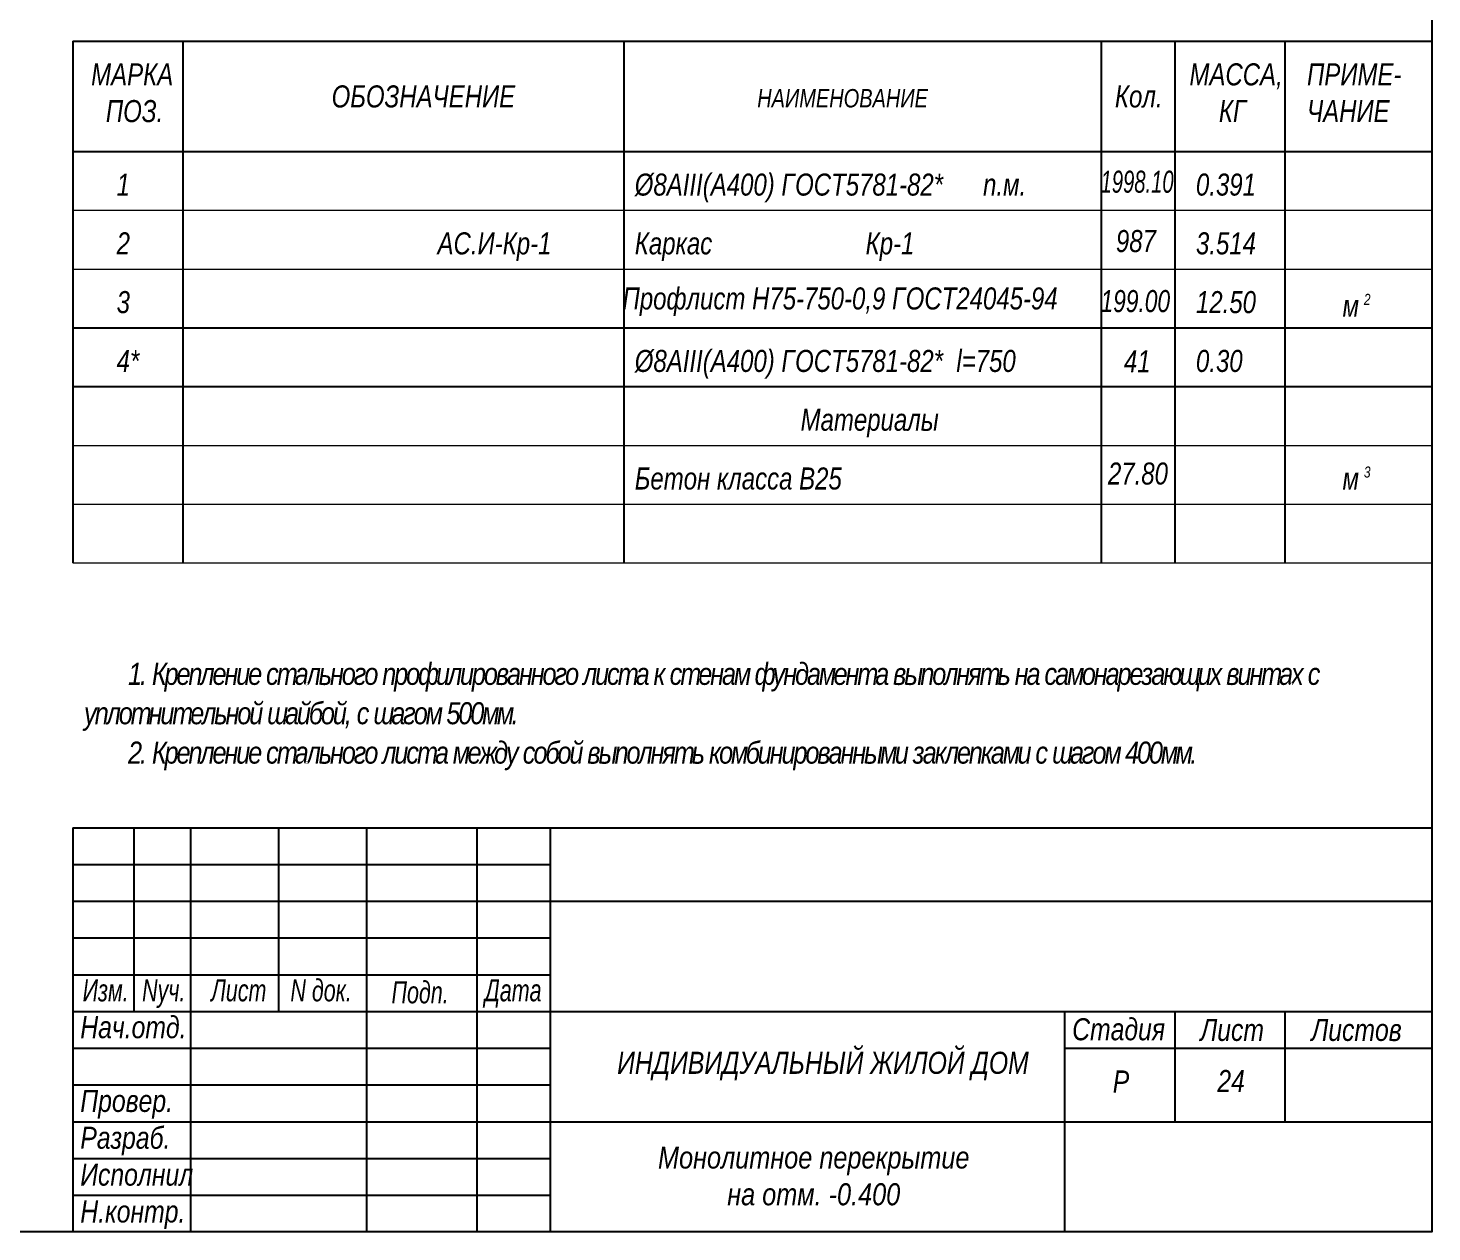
# Model space of a CAD drawing. Header units: millimetres. Extents: x 1582001 to 3303937, y 226471 to 491235.
# Drawn here: x 1604392 to 1623501, y 291755 to 308138 of the extents above; entities that cross this region are included whole.
import ezdxf

# ---------------------------------------------------------------- set-up
doc = ezdxf.new("R2010")
doc.units = ezdxf.units.MM
doc.layers.add('Spezifikazia', color=250, linetype='Continuous')
doc.layers.add('Формуляр', color=138, linetype='Continuous')
doc.layers.add('Текст', color=202, linetype='Continuous', lineweight=15)
doc.styles.add('STYLE1', font='ARIALNI.TTF', dxfattribs={"height": 300})

msp = doc.modelspace()

# ---------------------------------------------------------------- linework, layer by layer
at = {"layer": 'Spezifikazia', "ltscale": 500}
for p, q in [((1605000.8, 307958.7), (1605000.8, 300858.7)), ((1605000.8, 307958.7), (1623500.8, 307958.7)), ((1606500.8, 307958.7), (1606500.8, 300858.7)), ((1612500.8, 307958.7), (1612500.8, 300858.7)), ((1619000.8, 307958.7), (1619000.8, 300858.7)), ((1620000.8, 307958.7), (1620000.8, 300858.7)), ((1621500.8, 307958.7), (1621500.8, 300858.7)), ((1623500.8, 307958.7), (1623500.8, 300858.7)), ((1605000.8, 306458.7), (1623500.8, 306458.7))]:
    msp.add_line(p, q, dxfattribs=at)
at = {"layer": 'Spezifikazia', "lineweight": 18, "ltscale": 500}
for p, q in [((1605000.8, 305658.7), (1623500.8, 305658.7)), ((1605000.8, 304858.7), (1623500.8, 304858.7)), ((1605000.8, 302458.7), (1623500.8, 302458.7)), ((1605000.8, 301658.7), (1623500.8, 301658.7)), ((1605000.8, 300858.7), (1623500.8, 300858.7))]:
    msp.add_line(p, q, dxfattribs=at)
at = {"layer": 'Spezifikazia'}
for p, q in [((1605000.8, 304058.7), (1623500.8, 304058.7)), ((1605000.8, 303258.7), (1623500.8, 303258.7))]:
    msp.add_line(p, q, dxfattribs=at)
at = {"layer": 'Формуляр', "color": 0}
for p, q in [((1605000.8, 297255.1), (1605000.8, 291755.1)), ((1605000.8, 297255.1), (1623500.8, 297255.1)), ((1605832.7, 297255.1), (1605832.7, 294755.1)), ((1606600.8, 297255.1), (1606600.8, 291755.1)), ((1607800.8, 297255.1), (1607800.8, 294755.1)), ((1609000.8, 297255.1), (1609000.8, 291755.1)), ((1610500.8, 297255.1), (1610500.8, 291755.1)), ((1611500.8, 297255.1), (1611500.8, 291755.1)), ((1605000.8, 296755.1), (1611500.8, 296755.1)), ((1605000.8, 296255.1), (1623500.8, 296255.1)), ((1605000.8, 295755.1), (1611500.8, 295755.1)), ((1605000.8, 295255.1), (1611500.8, 295255.1)), ((1605000.8, 294755.1), (1623500.8, 294755.1)), ((1618500.8, 294755.1), (1618500.8, 291755.1)), ((1620000.8, 294755.1), (1620000.8, 293255.1)), ((1621500.8, 294755.1), (1621500.8, 293255.1)), ((1605000.8, 294255.1), (1611500.8, 294255.1)), ((1618500.8, 294255.1), (1623500.8, 294255.1)), ((1605000.8, 293755.1), (1611500.8, 293755.1)), ((1605000.8, 293255.1), (1611500.8, 293255.1)), ((1611500.8, 293255.1), (1623500.8, 293255.1)), ((1605000.8, 292755.1), (1611500.8, 292755.1)), ((1605000.8, 292255.1), (1611500.8, 292255.1))]:
    msp.add_line(p, q, dxfattribs=at)
msp.add_lwpolyline([(1584000.9, 291755.1), (1584000.9, 320444.9), (1623500.8, 320444.9), (1623500.8, 291755.1)], close=True, dxfattribs=at)

# ---------------------------------------------------------------- texts
at = {"layer": 'Spezifikazia', "style": 'STYLE1'}
for s, height, width, p in [('МАРКА', 300, 0.95, (1605250.7, 307358.7)), ('МАССА,', 300, 0.95, (1620200.8, 307358.7)), ('ПРИМЕ-', 300, 0.95, (1621800.8, 307358.7)), ('ОБОЗНАЧЕНИЕ', 300, 0.95, (1608523.8, 307058.7)), ('НАИМЕНОВАНИЕ', 250, 0.95, (1614317, 307058.7)), ('Кол.', 300, 0.95, (1619185.7, 307058.7)), ('ПОЗ.', 300, 0.95, (1605450.7, 306858.7)), ('КГ', 300, 0.95, (1620600.8, 306858.7)), ('ЧАНИЕ', 300, 0.95, (1621800.8, 306858.7)), ('1', 300, 0.95, (1605597.4, 305858.7)), ('%%C8AIII(А400) ГОСТ5781-82*      п.м.', 300, 0.95, (1612650.2, 305858.7)), ('1998.10', 300, 0.8, (1618991, 305897.9)), ('0.391', 300, 0.95, (1620288.9, 305858.7)), ('2', 300, 0.95, (1605597.4, 305058.7)), ('АС.И-Кр-1', 300, 0.95, (1609965.9, 305058.7)), ('Каркас                       Кр-1', 300, 0.95, (1612650.2, 305058.7)), ('987', 300, 0.95, (1619199.7, 305089.9)), ('3.514', 300, 0.95, (1620288.9, 305058.7)), ('Профлист Н75-750-0,9 ГОСT24045-94', 300, 0.95, (1612483.4, 304308.7)), ('3', 300, 0.95, (1605597.4, 304258.7)), ('199.00', 300, 0.9, (1618990.6, 304272.8)), ('12.50', 300, 0.95, (1620288.9, 304258.7)), ('м', 300, 0.95, (1622284.6, 304208.7)), ('2', 150, 0.95, (1622574.9, 304371.4)), ('4*', 300, 0.95, (1605597.4, 303458.7)), ('%%C8AIII(А400) ГОСТ5781-82*  l=750', 300, 0.95, (1612650.2, 303458.7)), ('41', 300, 0.95, (1619308.5, 303454.4)), ('0.30', 300, 0.95, (1620288.9, 303458.7)), ('Материалы', 300, 0.95, (1614907.6, 302658.7)), ('Бетон класса В25', 300, 0.95, (1612650.2, 301858.7)), ('27.80', 300, 0.95, (1619091, 301926.2)), ('3', 150, 0.95, (1622574.9, 302021.4)), ('м', 300, 0.95, (1622284.6, 301858.7))]:
    msp.add_text(s, height=height, dxfattribs=dict(at, width=width)).set_placement(p)
at = {"layer": 'Текст', "insert": (1605153.2, 299499.9), "char_height": 300, "width": 18438.339, "attachment_point": 1, "line_spacing_factor": 1.071429, "style": 'STYLE1'}
msp.add_mtext('\\pi600;{\\T0.85;1. Крепление стального профилированного листа к стенам фундамента выполнять на самонарезающих винтах с уплотнительной шайбой, с шагом 500мм.\\P\\pt1.2e+004;2. Крепление стального листа между собой выполнять комбинированными заклепками с шагом 400мм.}', dxfattribs=at)
at = {"layer": 'Формуляр', "color": 0, "style": 'STYLE1'}
for s, width, p in [('Изм.', 0.85, (1605135, 294893.1)), ('Nуч.', 0.85, (1605944.5, 294893.1)), ('Лист', 0.85, (1606884, 294893.1)), ('N док.', 0.85, (1607963.2, 294893.1)), ('Подп.', 0.85, (1609339.3, 294866.2)), ('Дата', 0.85, (1610607.5, 294893.1)), ('Нач.отд.', 0.98, (1605103.1, 294391.4)), ('Стадия', 0.98, (1618604.4, 294363.2)), ('Лист', 0.98, (1620348.1, 294354.3)), ('Листов', 0.98, (1621859.1, 294354.3)), ('ИНДИВИДУАЛЬНЫЙ ЖИЛОЙ ДОМ', 0.98, (1612410.7, 293906.3)), ('Р', 0.98, (1619156.8, 293652.3)), ('24', 0.98, (1620580.1, 293658.4)), ('Провер.', 0.98, (1605103.1, 293388.1)), ('Разраб.', 0.98, (1605103.1, 292886.5)), ('Исполнил', 0.98, (1605103.1, 292384.8)), ('Н.контр.', 0.98, (1605103.1, 291883.2))]:
    msp.add_text(s, height=300, dxfattribs=dict(at, width=width)).set_placement(p)
at = {"layer": 'Формуляр', "color": 0, "insert": (1615086.3, 292917.5), "char_height": 300, "width": 12867.82, "attachment_point": 2, "style": 'STYLE1'}
msp.add_mtext('Монолитное перекрытие \\Pна отм. -0.400', dxfattribs=at)

doc.saveas('drawing.dxf')
